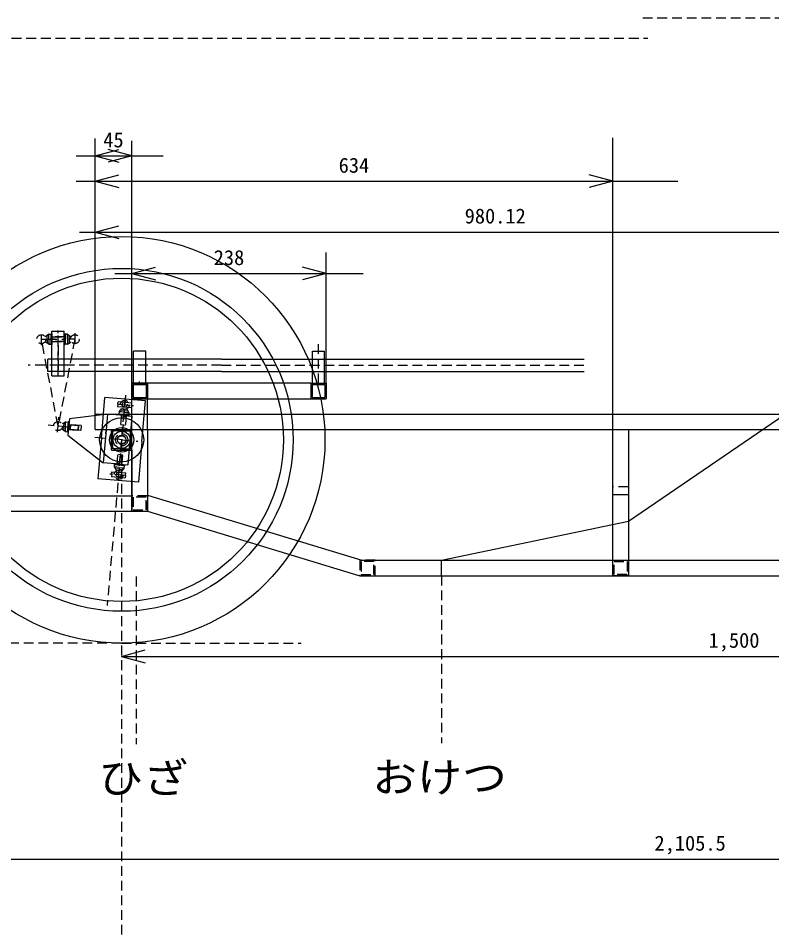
# Model space of a CAD drawing. Units: millimetres, scale not verified. Extents: x -3927 to 20054, y -11123 to 3558.
# Drawn here: x -777 to 146, y -313 to 804 of the extents above; entities that cross this region are included whole.
import ezdxf
from ezdxf.enums import TextEntityAlignment as Align

# ---------------------------------------------------------------- set-up
doc = ezdxf.new("R2010")
doc.units = ezdxf.units.MM
doc.header["$LTSCALE"] = 10
doc.linetypes.add('DASHED1', pattern=[1.8, 1.2, -0.6])
for name, color, linetype in [('0-0_ふれーむ', 7, 'Continuous'), ('0-1_車輪', 7, 'Continuous'), ('0-2_ステアリ', 7, 'Continuous'), ('0-4_寸法', 4, 'Continuous'), ('0-8_ふれーむ', 7, 'Continuous'), ('0-9_ふれーむ', 7, 'Continuous'), ('0-A', 4, 'Continuous')]:
    doc.layers.add(name, color=color, linetype=linetype)
doc.styles.add('ＭＳ ゴシック', font='')
doc.styles.get('ＭＳ ゴシック').set_extended_font_data('MS Gothic')

msp = doc.modelspace()

# ---------------------------------------------------------------- linework, layer by layer
at = {"layer": '0-0_ふれーむ'}
for p, q in [((-637.5, 299.69), (-637.5, 356.46)), ((-418.5, 356.46), (-637.5, 356.46)), ((-637.5, 356.46), (-637.5, 337.46)), ((-637.5, 356.46), (-618.5, 356.46)), ((-635.9, 354.86), (-635.9, 339.06)), ((-635.9, 354.86), (-620.1, 354.86)), ((-620.1, 354.86), (-620.1, 339.06)), ((-618.5, 299.69), (-618.5, 356.46)), ((-618.5, 356.46), (-618.5, 337.46)), ((-418.5, 356.46), (-418.5, 337.46)), ((-418.5, 356.46), (-399.5, 356.46)), ((-416.9, 354.86), (-416.9, 339.06)), ((-416.9, 354.86), (-401.1, 354.86)), ((-401.1, 354.86), (-401.1, 339.06)), ((-399.5, 356.46), (-399.5, 337.46)), ((-674.9, 289.37), (-670.55, 339.18)), ((-620.74, 334.83), (-670.55, 339.18)), ((-637.5, 337.46), (-618.5, 337.46)), ((-635.9, 339.06), (-620.1, 339.06)), ((-618.5, 337.46), (-418.5, 337.46)), ((-416.9, 339.06), (-401.1, 339.06)), ((-625.1, 285.02), (-620.74, 334.83)), ((-682.5, 299.69), (-682.5, 318.69)), ((-682.5, 318.69), (537.5, 318.69)), ((-682.5, 299.69), (-639.1, 299.69)), ((-662.5, 274.69), (-662.5, 299.69)), ((-650, 298.09), (-662.5, 298.09)), ((-650, 299.69), (-637.5, 299.69)), ((-650, 298.09), (-637.5, 298.09)), ((-637.5, 299.69), (478.66, 299.69)), ((-618.5, 299.69), (-618.5, 199.69)), ((-674.9, 289.37), (-679.26, 239.56)), ((-662.5, 274.69), (-650, 274.69)), ((-637.5, 274.69), (-637.5, 199.69)), ((-618.5, 219.55), (-355.68, 139.69)), ((-987.5, 199.69), (-637.5, 199.69)), ((-618.5, 199.69), (-358.5, 120.69)), ((-358.5, 139.69), (537.5, 139.69)), ((-258.5, 120.69), (-258.5, 139.69)), ((-358.5, 120.69), (537.5, 120.69))]:
    msp.add_line(p, q, dxfattribs=at)
at = {"layer": '0-0_ふれーむ', "color": 4, "linetype": 'DASHED1'}
for p, q in [((-645.21, 341.99), (-667.76, 84.19)), ((-649.24, 330.29), (-643.26, 329.77)), ((-650.76, 244.1), (-656.74, 244.62))]:
    msp.add_line(p, q, dxfattribs=at)
at = {"layer": '0-0_ふれーむ', "linetype": 'DASHED1'}
for p, q in [((-637.5, 218.69), (-637.5, 199.69)), ((-618.5, 218.69), (-637.5, 218.69)), ((-620.1, 201.29), (-620.1, 217.09)), ((-618.5, 199.69), (-618.5, 218.69)), ((-635.9, 201.29), (-620.1, 201.29)), ((-637.5, 199.69), (-618.5, 199.69)), ((-358.5, 139.69), (-358.5, 120.69)), ((-339.5, 139.69), (-358.5, 139.69)), ((-341.1, 122.29), (-341.1, 138.09)), ((-339.5, 120.69), (-339.5, 139.69)), ((-358.5, 120.69), (-339.5, 120.69)), ((-356.9, 122.29), (-341.1, 122.29)), ((-48.5, 120.69), (-29.5, 120.69))]:
    msp.add_line(p, q, dxfattribs=at)
at = {"layer": '0-0_ふれーむ'}
for points in [[(-258.5, 139.69), (-29.5, 187.78), (162.5, 318.69), (232.04, 447.74)], [(-418.5, 356.46), (-418.5, 337.46), (-399.5, 337.46)], [(-650, 276.29), (-660.9, 276.29), (-660.9, 298.09)], [(-650, 274.69), (-637.5, 274.69), (-637.5, 299.69)], [(-650, 276.29), (-639.1, 276.29), (-639.1, 297.99)], [(-625.1, 285.02), (-629.45, 235.21), (-679.26, 239.56)], [(-1006.5, 218.69), (-987.5, 218.69), (-637.5, 218.69)]]:
    msp.add_lwpolyline(points, dxfattribs=at)
at = {"layer": '0-0_ふれーむ', "linetype": 'DASHED1'}
for points in [[(-620.1, 217.09), (-635.9, 217.09), (-635.9, 201.29)], [(-341.1, 138.09), (-356.9, 138.09), (-356.9, 122.29)]]:
    msp.add_lwpolyline(points, dxfattribs=at)
for centre in [(-646.25, 330.03), (-653.75, 244.36)]:
    msp.add_circle(centre, 3, dxfattribs=at)
at = {"layer": '0-0_ふれーむ', "color": 4, "linetype": 'DASHED1'}
for centre, start, end in [((-646.25, 330.03), 137.5804, 137.58043), ((-646.25, 330.03), 137.5804, 137.58043), ((-653.75, 244.36), 137.5804, 137.58043), ((-653.75, 244.36), 317.58041, 317.58043)]:
    msp.add_arc(centre, 5.5, start, end, dxfattribs=at)
at = {"layer": '0-1_車輪', "color": 4, "linetype": 'DASHED1'}
for p, q in [((-654.36, 237.38), (-645.21, 341.99)), ((-653.72, 330.68), (-638.78, 329.38)), ((-638.78, 329.38), (-635.47, 329.09)), ((-727.17, 311.51), (-726.88, 314.83)), ((-714.88, 302.91), (-740.04, 305.11)), ((-728.48, 296.57), (-727.17, 311.51)), ((-652.81, 287.44), (-683.27, 290.1)), ((-673.31, 289.23), (-674.91, 289.37)), ((-650, 287.19), (-652.81, 287.44)), ((-650, 287.19), (-630.08, 285.45)), ((-650, 287.19), (-650, 51.08)), ((-661.22, 245.01), (-664.53, 245.3)), ((-646.28, 243.7), (-661.22, 245.01))]:
    msp.add_line(p, q, dxfattribs=at)
at = {"layer": '0-1_車輪'}
for p, q in [((-654.72, 330.77), (-654.98, 327.78)), ((-638.05, 326.3), (-654.98, 327.78)), ((-654.72, 330.77), (-654.46, 333.76)), ((-637.52, 332.28), (-654.46, 333.76)), ((-653.01, 321.59), (-649.69, 325.74)), ((-641.06, 320.54), (-643.61, 325.21)), ((-637.78, 329.29), (-638.05, 326.3)), ((-637.78, 329.29), (-637.52, 332.28)), ((-667.31, 318.82), (-714.01, 312.87)), ((-667.31, 318.82), (-669.47, 294.17)), ((-647.39, 317.08), (-667.31, 318.82)), ((-653.86, 317.65), (-653.77, 318.64)), ((-640.91, 316.51), (-653.86, 317.65)), ((-640.82, 317.51), (-653.77, 318.64)), ((-646.86, 323.06), (-651.51, 323.46)), ((-647.04, 321.06), (-650.03, 321.33)), ((-647.39, 317.08), (-637.42, 316.21)), ((-646.86, 323.06), (-642.21, 322.65)), ((-641.06, 320.54), (-641.32, 317.55)), ((-640.91, 316.51), (-640.82, 317.51)), ((-637.42, 316.21), (-640.91, 276.36)), ((-718.34, 309.23), (-723, 306.68)), ((-718.34, 309.23), (-723, 306.68)), ((-720.85, 303.43), (-721.26, 298.78)), ((-720.85, 303.43), (-721.26, 298.78)), ((-720.85, 303.43), (-720.45, 308.08)), ((-720.85, 303.43), (-720.45, 308.08)), ((-718.86, 303.26), (-719.12, 300.27)), ((-718.86, 303.26), (-718.6, 306.25)), ((-718.34, 309.23), (-715.35, 308.97)), ((-715.31, 309.47), (-716.44, 296.52)), ((-716.44, 296.52), (-715.31, 309.47)), ((-714.31, 309.38), (-715.44, 296.43)), ((-715.44, 296.43), (-714.31, 309.38)), ((-714.31, 309.38), (-715.31, 309.47)), ((-714.31, 309.38), (-715.31, 309.47)), ((-719.39, 297.28), (-723.53, 300.6)), ((-719.39, 297.28), (-723.53, 300.6)), ((-719.39, 297.28), (-716.4, 297.02)), ((-715.44, 296.43), (-716.44, 296.52)), ((-715.44, 296.43), (-716.44, 296.52)), ((-715.75, 292.95), (-672.54, 259.05)), ((-669.44, 294.44), (-672.54, 259.05)), ((-669.44, 294.44), (-669.05, 298.9)), ((-639.17, 296.28), (-642.65, 256.44)), ((-652.61, 257.31), (-672.54, 259.05)), ((-659.09, 257.88), (-659.18, 256.88)), ((-659.18, 256.88), (-646.23, 255.75)), ((-659.09, 257.88), (-646.14, 256.74)), ((-658.94, 253.85), (-658.68, 256.84)), ((-652.61, 257.31), (-642.65, 256.44)), ((-662.22, 245.1), (-661.95, 248.09)), ((-661.95, 248.09), (-645.02, 246.61)), ((-658.94, 253.85), (-656.39, 249.18)), ((-653.14, 251.33), (-657.79, 251.74)), ((-653.14, 251.33), (-648.49, 250.92)), ((-652.96, 253.32), (-649.97, 253.06)), ((-646.99, 252.8), (-650.31, 248.65)), ((-646.14, 256.74), (-646.23, 255.75)), ((-645.28, 243.62), (-645.02, 246.61)), ((-662.22, 245.1), (-662.48, 242.11)), ((-662.48, 242.11), (-645.54, 240.63)), ((-645.28, 243.62), (-645.54, 240.63))]:
    msp.add_line(p, q, dxfattribs=at)
at = {"layer": '0-1_車輪', "linetype": 'DASHED1'}
for p, q in [((-650.29, 318.34), (-651.42, 305.39)), ((-644.57, 314.83), (-650.55, 315.35)), ((-715.61, 305.98), (-702.66, 304.85)), ((-699.67, 304.59), (-714.62, 305.9)), ((-712.62, 305.72), (-713.15, 299.75)), ((-713.15, 299.75), (-712.62, 305.72)), ((-699.67, 304.59), (-700.2, 298.61)), ((-716.14, 300.01), (-703.18, 298.87)), ((-700.2, 298.61), (-715.14, 299.92)), ((-649.71, 256.05), (-648.58, 269)), ((-655.43, 259.56), (-649.45, 259.04))]:
    msp.add_line(p, q, dxfattribs=at)
at = {"layer": '0-1_車輪'}
for points in [[(-714.01, 312.87), (-714.37, 308.67), (-715.75, 292.95)], [(-650.03, 321.33), (-653.01, 321.59), (-653.28, 318.6)], [(-647.04, 321.06), (-644.05, 320.8), (-641.06, 320.54)], [(-718.86, 303.26), (-719.12, 300.27), (-719.39, 297.28)], [(-718.86, 303.26), (-718.6, 306.25), (-718.34, 309.23)], [(-718.6, 306.25), (-718.34, 309.23), (-715.35, 308.97)], [(-719.12, 300.27), (-719.39, 297.28), (-716.4, 297.02)], [(-652.96, 253.32), (-655.95, 253.59), (-658.94, 253.85)], [(-649.97, 253.06), (-646.99, 252.8), (-646.72, 255.79)]]:
    msp.add_lwpolyline(points, dxfattribs=at)
at = {"layer": '0-1_車輪', "linetype": 'DASHED1'}
for points in [[(-644.31, 317.81), (-645.44, 304.86), (-651.42, 305.39)], [(-716.14, 300.01), (-703.18, 298.87), (-702.66, 304.85)], [(-715.61, 305.98), (-702.66, 304.85), (-703.18, 298.87)], [(-655.69, 256.57), (-654.56, 269.52), (-648.58, 269)]]:
    msp.add_lwpolyline(points, dxfattribs=at)
at = {"layer": '0-1_車輪'}
for radius in [249, 210, 198, 27, 27, 10.5, 10.5, 5, 5, 5, 5, 5, 5]:
    msp.add_circle((-650, 287.19), radius, dxfattribs=at)
at = {"layer": '0-1_車輪', "color": 4, "linetype": 'DASHED1'}
for centre in [(-646.25, 330.03), (-727.83, 304.04), (-653.75, 244.36)]:
    msp.add_circle(centre, 5.5, dxfattribs=at)
at = {"layer": '0-1_車輪', "color": 3}
msp.add_circle((-650, 287.19), 15, dxfattribs=at)
msp.add_circle((-650, 287.19), 15, dxfattribs=at)
at = {"layer": '0-1_車輪', "linetype": 'DASHED1'}
for radius in [7.5, 7.5, 5.5, 5.5]:
    msp.add_circle((-650, 287.19), radius, dxfattribs=at)
at = {"layer": '0-1_車輪', "color": 4, "linetype": 'DASHED1'}
msp.add_arc((-727.83, 304.04), 5.5, 321.30928, 321.3093, dxfattribs=at)
at = {"layer": '0-2_ステアリ', "color": 4, "linetype": 'DASHED1'}
for p, q in [((-748.33, 402.96), (-748.33, 417.96)), ((-727.83, 365.46), (-727.83, 420.46)), ((-707.33, 417.96), (-707.33, 402.96)), ((-748.33, 410.46), (-741.33, 410.46)), ((-741.33, 410.46), (-719.59, 410.46)), ((-739.4, 410.46), (-736.07, 410.46)), ((-731.26, 410.46), (-734.59, 410.46)), ((-727.83, 402.96), (-727.83, 372.18)), ((-707.33, 410.46), (-714.33, 410.46)), ((-707.33, 410.46), (-714.33, 410.46)), ((-409, 356.46), (-409, 407.64)), ((-527.85, 378.46), (-764.44, 378.46)), ((-720.33, 378.46), (-735.33, 378.46)), ((-527.85, 378.46), (-83.8, 378.46))]:
    msp.add_line(p, q, dxfattribs=at)
at = {"layer": '0-2_ステアリ'}
for p, q in [((-739.33, 416.46), (-743.75, 413.51)), ((-739.33, 416.46), (-743.75, 413.51)), ((-741.33, 410.46), (-741.33, 415.13)), ((-741.33, 410.46), (-741.33, 415.13)), ((-739.33, 416.46), (-736.33, 416.46)), ((-739.33, 410.46), (-739.33, 413.46)), ((-735.33, 416.96), (-736.33, 416.96)), ((-736.33, 416.96), (-736.33, 403.96)), ((-735.33, 416.96), (-736.33, 416.96)), ((-736.33, 403.96), (-736.33, 416.96)), ((-735.33, 365.46), (-735.33, 420.46)), ((-735.33, 420.46), (-720.33, 420.46)), ((-735.33, 416.96), (-735.33, 403.96)), ((-735.33, 403.96), (-735.33, 416.96)), ((-720.33, 365.46), (-720.33, 420.46)), ((-720.33, 416.96), (-719.33, 416.96)), ((-720.33, 416.96), (-720.33, 403.96)), ((-720.33, 416.96), (-719.33, 416.96)), ((-720.33, 403.96), (-720.33, 416.96)), ((-719.33, 416.96), (-719.33, 403.96)), ((-719.33, 403.96), (-719.33, 416.96)), ((-716.33, 416.46), (-719.33, 416.46)), ((-716.33, 416.46), (-711.9, 413.51)), ((-716.33, 416.46), (-711.9, 413.51)), ((-716.33, 410.46), (-716.33, 413.46)), ((-714.33, 410.46), (-714.33, 415.13)), ((-714.33, 410.46), (-714.33, 415.13)), ((-739.33, 404.46), (-743.75, 407.41)), ((-739.33, 404.46), (-743.75, 407.41)), ((-741.33, 410.46), (-741.33, 405.79)), ((-741.33, 410.46), (-741.33, 405.79)), ((-739.33, 410.46), (-739.33, 407.46)), ((-739.33, 404.46), (-736.33, 404.46)), ((-735.33, 403.96), (-736.33, 403.96)), ((-735.33, 403.96), (-736.33, 403.96)), ((-720.33, 403.96), (-719.33, 403.96)), ((-720.33, 403.96), (-719.33, 403.96)), ((-716.33, 404.46), (-719.33, 404.46)), ((-716.33, 410.46), (-716.33, 407.46)), ((-716.33, 404.46), (-711.9, 407.41)), ((-716.33, 404.46), (-711.9, 407.41)), ((-714.33, 410.46), (-714.33, 405.79)), ((-714.33, 410.46), (-714.33, 405.79)), ((-635.5, 356.46), (-635.5, 395.96)), ((-416.5, 395.96), (-401.5, 395.96)), ((-416.5, 356.46), (-416.5, 395.96)), ((-401.5, 356.46), (-401.5, 395.96)), ((-527.85, 385.96), (-740.33, 385.96)), ((-720.33, 370.96), (-720.33, 385.96)), ((-527.85, 385.96), (-83.8, 385.96)), ((-527.85, 370.96), (-83.8, 370.96)), ((-735.33, 365.46), (-720.33, 365.46)), ((-628, 356.46), (-628, 358.56)), ((-409, 356.46), (-409, 357.92)), ((-635.5, 356.46), (-620.5, 356.46)), ((-416.5, 356.46), (-401.5, 356.46))]:
    msp.add_line(p, q, dxfattribs=at)
at = {"layer": '0-2_ステアリ', "linetype": 'DASHED1'}
for p, q in [((-735.33, 413.46), (-735.33, 407.46)), ((-735.33, 413.46), (-720.33, 413.46)), ((-719.33, 413.46), (-732.33, 413.46)), ((-719.33, 413.46), (-732.33, 413.46)), ((-735.33, 407.46), (-720.33, 407.46)), ((-719.33, 407.46), (-732.33, 407.46)), ((-719.33, 407.46), (-732.33, 407.46)), ((-720.33, 385.96), (-735.33, 385.96)), ((-720.33, 370.96), (-735.33, 370.96))]:
    msp.add_line(p, q, dxfattribs=at)
at = {"layer": '0-2_ステアリ'}
for points in [[(-739.33, 410.46), (-739.33, 413.46), (-739.33, 416.46)], [(-739.33, 413.46), (-739.33, 416.46), (-736.33, 416.46)], [(-716.33, 413.46), (-716.33, 416.46), (-719.33, 416.46)], [(-716.33, 410.46), (-716.33, 413.46), (-716.33, 416.46)], [(-739.33, 410.46), (-739.33, 407.46), (-739.33, 404.46)], [(-739.33, 407.46), (-739.33, 404.46), (-736.33, 404.46)], [(-716.33, 407.46), (-716.33, 404.46), (-719.33, 404.46)], [(-716.33, 410.46), (-716.33, 407.46), (-716.33, 404.46)], [(-620.5, 356.46), (-620.5, 395.96), (-635.5, 395.96)], [(-527.85, 370.96), (-740.33, 370.96), (-740.33, 385.96)]]:
    msp.add_lwpolyline(points, dxfattribs=at)
at = {"layer": '0-2_ステアリ', "color": 4, "linetype": 'DASHED1'}
for points in [[(-727.83, 402.96), (-727.83, 417.96), (-727.83, 421.29)], [(-707.33, 410.46), (-727.83, 304.04), (-748.33, 410.46)]]:
    msp.add_lwpolyline(points, dxfattribs=at)
for centre in [(-748.33, 410.46), (-707.33, 410.46)]:
    msp.add_circle(centre, 5.5, dxfattribs=at)
for centre, start, end in [((-748.33, 410.46), 232.58109, 232.58112), ((-707.33, 410.46), 307.41962, 307.41965)]:
    msp.add_arc(centre, 5.5, start, end, dxfattribs=at)
at = {"layer": '0-4_寸法', "color": 7, "linetype": 'DASHED1'}
for p, q in [((1115.99, 803.53), (-11.63, 803.53)), ((-1630.86, 779.03), (-5.82, 779.03)), ((-650, 38.19), (-1900, 38.19)), ((-650, 38.19), (-430, 38.19)), ((-1158.77, -226.43), (1180.97, -226.43))]:
    msp.add_line(p, q, dxfattribs=at)
at = {"layer": '0-4_寸法', "linetype": 'DASHED1'}
msp.add_line((-650, 287.19), (-650, -1331.92), dxfattribs=at)
at = {"layer": '0-4_寸法', "color": 3, "linetype": 'DASHED1'}
for p, q in [((-632.23, 119.71), (-632.23, -85.34)), ((-258.5, 120.69), (-258.5, -84.36))]:
    msp.add_line(p, q, dxfattribs=at)
at = {"layer": '0-4_寸法'}
for p, q in [((-650, 22.04), (-621.02, 29.81)), ((-650, 22.04), (850, 22.04)), ((-650, 22.04), (-621.02, 14.28)), ((-1006.5, -226.43), (1099, -226.43))]:
    msp.add_line(p, q, dxfattribs=at)
at = {"layer": '0-8_ふれーむ'}
for p, q in [((-637.5, 299.69), (-618.5, 299.69)), ((-637.5, 199.69), (-637.5, 299.69)), ((-618.5, 299.69), (-618.5, 199.69)), ((-637.5, 199.69), (-618.5, 199.69))]:
    msp.add_line(p, q, dxfattribs=at)
at = {"layer": '0-9_ふれーむ', "linetype": 'DASHED1'}
msp.add_line((-29.5, 229.53), (-48.5, 229.53), dxfattribs=at)
at = {"layer": '0-9_ふれーむ'}
msp.add_lwpolyline([(-48.5, 299.69), (-29.5, 299.69), (-29.5, 219.69), (-48.5, 219.69)], close=True, dxfattribs=at)
msp.add_lwpolyline([(-29.5, 219.69), (-29.5, 120.69), (-48.5, 120.69), (-48.5, 219.69)], dxfattribs=at)
at = {"layer": '0-9_ふれーむ', "linetype": 'DASHED1'}
msp.add_lwpolyline([(-46.9, 138.09), (-31.1, 138.09), (-31.1, 122.29), (-46.9, 122.29)], close=True, dxfattribs=at)
at = {"layer": '0-A', "color": 7}
for p, q in [((-682.5, 318.69), (-682.5, 656.35)), ((-637.5, 299.69), (-637.5, 653.43)), ((-48.5, 299.69), (-48.5, 657.08)), ((-705.92, 634.88), (-599.37, 634.88)), ((-705.92, 603.81), (31.08, 603.81)), ((-701.48, 541.65), (324.1, 541.65)), ((-399.5, 356.46), (-399.5, 516.63)), ((-658.2, 490.74), (-354.06, 490.74))]:
    msp.add_line(p, q, dxfattribs=at)
at = {"layer": '0-A'}
for p, q in [((-682.5, 634.88), (-653.52, 642.65)), ((-637.5, 634.88), (-666.48, 642.65)), ((-682.5, 634.88), (-637.5, 634.88)), ((-682.5, 634.88), (-653.52, 627.12)), ((-637.5, 634.88), (-666.48, 627.12)), ((-682.5, 603.81), (-653.52, 611.57)), ((-682.5, 603.81), (-48.5, 603.81)), ((-682.5, 603.81), (-653.52, 596.04)), ((-48.5, 603.81), (-77.48, 611.57)), ((-48.5, 603.81), (-77.48, 596.04)), ((-682.5, 541.65), (-653.52, 549.41)), ((-682.5, 541.65), (297.62, 541.65)), ((-682.5, 541.65), (-653.52, 533.88)), ((-637.5, 490.74), (-608.52, 498.51)), ((-399.5, 490.74), (-428.48, 498.51)), ((-637.5, 490.74), (-399.5, 490.74)), ((-637.5, 490.74), (-608.52, 482.98)), ((-399.5, 490.74), (-428.48, 482.98))]:
    msp.add_line(p, q, dxfattribs=at)

# ---------------------------------------------------------------- texts
at = {"layer": '0-4_寸法', "style": 'ＭＳ ゴシック'}
for s, p in [('1,500', (68.75, 27.04)), ('2,105.5', (2.5, -221.43))]:
    msp.add_text(s, height=18.33, dxfattribs=at).set_placement(p, align=Align.BOTTOM_LEFT)
at = {"layer": '0-4_寸法', "color": 3, "style": 'ＭＳ ゴシック', "width": 1.1}
for s, p in [('ひざ', (-678.66, -156.37)), ('おけつ', (-343.19, -155.39))]:
    msp.add_text(s, height=36.66, dxfattribs=at).set_placement(p, align=Align.BOTTOM_LEFT)
at = {"layer": '0-A', "style": 'ＭＳ ゴシック'}
for s, p in [('45', (-672.5, 639.88)), ('634', (-384.25, 608.81)), ('980.12', (-229.94, 546.65)), ('238', (-537.25, 495.74))]:
    msp.add_text(s, height=18.33, dxfattribs=at).set_placement(p, align=Align.BOTTOM_LEFT)

doc.saveas('drawing.dxf')
